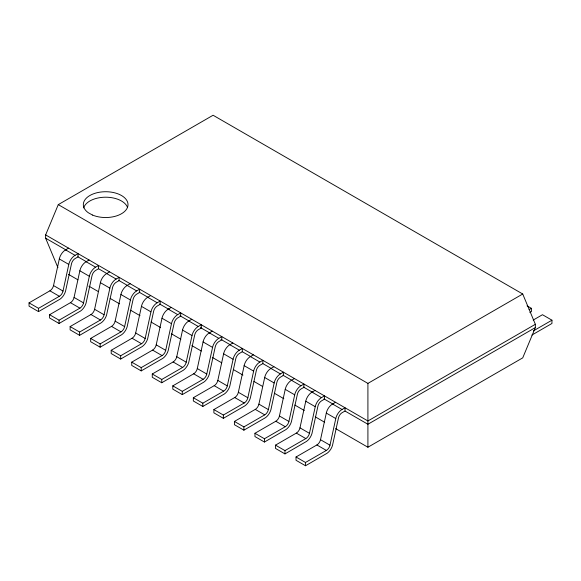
<?xml version="1.0" encoding="UTF-8"?>
<svg xmlns="http://www.w3.org/2000/svg" width="581" height="581" viewBox="0 0 581 581"><rect width="100%" height="100%" fill="white"/><g stroke="black" fill="none" stroke-linecap="round" stroke-linejoin="round"><path stroke-width="0.87" d="M29.05 302.861L38.528 308.329L59.378 296.295A5.331 3.079 -60 0 0 63.009 291.045L68.979 263.585A9.361 5.403 -60 0 1 74.404 255.734L78.021 253.606L78.021 256.889L75.109 258.574A5.331 3.079 -60 0 0 71.485 263.818L65.515 291.277A9.361 5.403 -60 0 1 60.09 299.128L38.528 311.612L29.05 306.143L29.05 302.861L49.901 290.82A5.331 3.079 -60 0 0 53.525 285.569L59.502 258.117A9.361 5.403 -60 0 1 64.919 250.266L68.543 248.138M49.588 314.713L59.066 320.189L79.917 308.148A5.331 3.079 -60 0 0 83.541 302.897L89.518 275.445A9.361 5.403 -60 0 1 94.935 267.594L98.559 265.466L98.559 268.749L95.647 270.426A5.331 3.079 -60 0 0 92.023 275.677L86.046 303.137A9.361 5.403 -60 0 1 80.628 310.98L59.066 323.472L49.588 317.996L49.588 314.713L70.439 302.679A5.331 3.079 -60 0 0 74.063 297.428L80.04 269.969A9.361 5.403 -60 0 1 85.458 262.125L89.082 259.99M70.127 326.573L79.604 332.041L100.455 320.008A5.331 3.079 -60 0 0 104.079 314.757L110.056 287.297A9.361 5.403 -60 0 1 115.474 279.454L119.098 277.319L119.098 280.601L116.185 282.286A5.331 3.079 -60 0 0 112.561 287.537L106.584 314.989A9.361 5.403 -60 0 1 101.167 322.84L79.604 335.331L70.127 329.855L70.127 326.573L90.977 314.532A5.331 3.079 -60 0 0 94.601 309.281L100.578 281.829A9.361 5.403 -60 0 1 105.996 273.978L109.62 271.85M90.658 338.433L100.143 343.901L120.993 331.86A5.331 3.079 -60 0 0 124.617 326.609L130.594 299.157A9.361 5.403 -60 0 1 136.012 291.306L139.636 289.178L139.636 292.461L136.724 294.139A5.331 3.079 -60 0 0 133.1 299.389L127.123 326.849A9.361 5.403 -60 0 1 121.705 334.692L100.143 347.184L90.658 341.715L90.658 338.433L111.516 326.391A5.331 3.079 -60 0 0 115.14 321.14L121.117 293.681A9.361 5.403 -60 0 1 126.535 285.837L130.151 283.702M111.196 350.285L120.674 355.761L141.532 343.72A5.331 3.079 -60 0 0 145.156 338.469L151.133 311.017A9.361 5.403 -60 0 1 156.55 303.166L160.167 301.038L160.167 304.321L157.262 305.998A5.331 3.079 -60 0 0 153.638 311.249L147.661 338.701A9.361 5.403 -60 0 1 142.243 346.552L120.674 359.043L111.196 353.568L111.196 350.285L132.047 338.244A5.331 3.079 -60 0 0 135.678 333L141.648 305.541A9.361 5.403 -60 0 1 147.073 297.69L150.69 295.562M131.734 362.145L141.212 367.613L162.063 355.579A5.331 3.079 -60 0 0 165.694 350.328L171.664 322.869A9.361 5.403 -60 0 1 177.082 315.018L180.706 312.89L180.706 316.173L177.793 317.858A5.331 3.079 -60 0 0 174.169 323.101L168.199 350.561A9.361 5.403 -60 0 1 162.774 358.412L141.212 370.896L131.734 365.427L131.734 362.145L152.585 350.103A5.331 3.079 -60 0 0 156.209 344.853L162.186 317.4A9.361 5.403 -60 0 1 167.604 309.55L171.228 307.422M152.273 373.997L161.75 379.473L182.601 367.432A5.331 3.079 -60 0 0 186.225 362.181L192.202 334.729A9.361 5.403 -60 0 1 197.62 326.878L201.244 324.75L201.244 328.033L198.332 329.71A5.331 3.079 -60 0 0 194.708 334.961L188.731 362.421A9.361 5.403 -60 0 1 183.313 370.264L161.75 382.756L152.273 377.287L152.273 373.997L173.123 361.963A5.331 3.079 -60 0 0 176.747 356.712L182.724 329.253A9.361 5.403 -60 0 1 188.142 321.409L191.766 319.274M172.811 385.857L182.289 391.333L203.139 379.291A5.331 3.079 -60 0 0 206.763 374.041L212.74 346.581A9.361 5.403 -60 0 1 218.158 338.738L221.782 336.602L221.782 339.885L218.87 341.57A5.331 3.079 -60 0 0 215.246 346.821L209.269 374.273A9.361 5.403 -60 0 1 203.851 382.124L182.289 394.615L172.811 389.139L172.811 385.857L193.662 373.815A5.331 3.079 -60 0 0 197.286 368.565L203.263 341.112A9.361 5.403 -60 0 1 208.681 333.262L212.305 331.134M193.342 397.716L202.82 403.185L223.678 391.144A5.331 3.079 -60 0 0 227.302 385.9L233.279 358.441A9.361 5.403 -60 0 1 238.697 350.59L242.321 348.462L242.321 351.745L239.408 353.422A5.331 3.079 -60 0 0 235.784 358.673L229.807 386.133A9.361 5.403 -60 0 1 224.389 393.983L202.82 406.468L193.342 400.999L193.342 397.716L214.2 385.675A5.331 3.079 -60 0 0 217.824 380.424L223.801 352.972A9.361 5.403 -60 0 1 229.219 345.121L232.836 342.986M213.881 409.569L223.358 415.045L244.216 403.003A5.331 3.079 -60 0 0 247.84 397.753L253.81 370.3A9.361 5.403 -60 0 1 259.235 362.45L262.852 360.322L262.852 363.604L259.947 365.282A5.331 3.079 -60 0 0 256.323 370.533L250.346 397.985A9.361 5.403 -60 0 1 244.928 405.836L223.358 418.327L213.881 412.851L213.881 409.569L234.731 397.535A5.331 3.079 -60 0 0 238.363 392.284L244.332 364.824A9.361 5.403 -60 0 1 249.757 356.974L253.374 354.846M234.419 421.428L243.897 426.897L264.747 414.863A5.331 3.079 -60 0 0 268.371 409.612L274.348 382.153A9.361 5.403 -60 0 1 279.766 374.309L283.39 372.174L283.39 375.457L280.478 377.142A5.331 3.079 -60 0 0 276.854 382.392L270.884 409.845A9.361 5.403 -60 0 1 265.459 417.695L243.897 430.18L234.419 424.711L234.419 421.428L255.27 409.387A5.331 3.079 -60 0 0 258.894 404.136L264.871 376.684A9.361 5.403 -60 0 1 270.288 368.833L273.912 366.705M254.957 433.281L264.435 438.757L285.286 426.715A5.331 3.079 -60 0 0 288.91 421.465L294.887 394.012A9.361 5.403 -60 0 1 300.304 386.162L303.928 384.034L303.928 387.316L301.016 388.994A5.331 3.079 -60 0 0 297.392 394.245L291.415 421.704A9.361 5.403 -60 0 1 285.997 429.548L264.435 442.039L254.957 436.571L254.957 433.281L275.808 421.247A5.331 3.079 -60 0 0 279.432 415.996L285.409 388.536A9.361 5.403 -60 0 1 290.827 380.693L294.451 378.558M275.496 445.14L284.973 450.616L305.824 438.575A5.331 3.079 -60 0 0 309.448 433.324L315.425 405.865A9.361 5.403 -60 0 1 320.843 398.021L324.467 395.886L324.467 399.176L321.554 400.854A5.331 3.079 -60 0 0 317.93 406.104L311.953 433.557A9.361 5.403 -60 0 1 306.536 441.407L284.973 453.899L275.496 448.423L275.496 445.14L296.346 433.099A5.331 3.079 -60 0 0 299.97 427.848L305.947 400.396A9.361 5.403 -60 0 1 311.365 392.545L314.989 390.417M296.027 457L305.504 462.469L326.362 450.428A5.331 3.079 -60 0 0 329.986 445.184L335.963 417.724A9.361 5.403 -60 0 1 341.381 409.874L345.005 407.746L345.005 411.028L342.093 412.706A5.331 3.079 -60 0 0 338.469 417.957L332.492 445.416A9.361 5.403 -60 0 1 327.074 453.267L305.504 465.751L296.027 460.283L296.027 457L316.885 444.959A5.331 3.079 -60 0 0 320.509 439.708L326.486 412.256A9.361 5.403 -60 0 1 331.904 404.405L335.52 402.277M57.933 267.652L45.638 238.195L45.638 234.913L58.274 204.628L213.089 115.249L522.726 294.008L535.362 324.292L535.362 327.575L522.726 357.86L367.911 447.239L335.687 428.64M58.274 204.628L367.911 383.395L522.726 294.008M529.095 309.666L531.412 308.329L531.412 311.612L529.872 312.505M533.205 320.066L542.472 314.713L551.95 320.189L551.95 323.472L531.869 335.063M535.362 324.292L367.911 420.971L45.638 234.913M535.362 327.575L367.911 424.253L345.114 411.094M533.416 330.887L551.95 320.189M527.04 305.802L531.412 308.329M45.638 238.195L66.074 249.99M77.861 256.802L86.511 261.791M98.298 268.596L106.948 273.593M118.735 280.398L127.384 285.387M139.171 292.199L148.605 297.639M159.608 303.994L169.042 309.441M180.045 315.795L189.479 321.242M200.481 327.597L209.915 333.036M220.918 339.391L230.352 344.838M242.146 351.643L250.789 356.64M262.583 363.445L271.225 368.434M283.02 375.246L291.662 380.235M303.456 387.04L312.883 392.487M323.893 398.842L333.32 404.289M65.559 249.859L75.036 255.335M86.097 261.719L95.574 267.187M106.628 273.571L116.113 279.047M127.166 285.431L136.644 290.899M147.705 297.283L157.182 302.759M168.243 309.143L177.721 314.619M188.781 321.002L198.259 326.471M209.313 332.855L218.79 338.331M229.851 344.715L239.328 350.183M250.389 356.574L259.867 362.043M270.928 368.427L280.405 373.903M291.466 380.286L300.943 385.755M311.997 392.139L321.475 397.615M332.535 403.998L342.013 409.467M59.298 258.93L68.776 264.399M79.829 270.782L89.314 276.258M100.368 282.642L109.845 288.111M120.906 294.502L130.384 299.97M141.444 306.354L150.922 311.83M161.983 318.214L171.46 323.682M182.514 330.066L191.999 335.542M203.052 341.926L212.53 347.394M223.591 353.785L233.068 359.254M244.129 365.638L253.606 371.114M264.667 377.497L274.145 382.966M285.198 389.35L294.683 394.826M305.737 401.21L315.214 406.685M326.275 413.069L335.753 418.538M68.493 274.37L77.919 279.817M88.922 286.172L98.356 291.611M110.143 298.416L119.57 303.863M130.572 310.218L140.006 315.657M151.009 322.012L160.436 327.459M171.439 333.806L180.873 339.253M191.875 345.608L201.302 351.047M212.305 357.402L221.739 362.849M233.526 369.654L242.952 375.101M253.955 381.448L262.605 386.438M274.392 393.25L283.818 398.689M294.821 405.044L304.255 410.491M315.258 416.838L324.685 422.285M53.525 285.569L63.009 291.045M74.063 297.428L83.541 302.897M94.601 309.281L104.079 314.757M115.14 321.14L124.617 326.609M135.678 333L145.156 338.469M156.209 344.853L165.694 350.328M176.747 356.712L186.225 362.181M197.286 368.565L206.763 374.041M217.824 380.424L227.302 385.9M238.363 392.284L247.84 397.753M258.894 404.136L268.371 409.612M279.432 415.996L288.91 421.465M299.97 427.848L309.448 433.324M320.509 439.708L329.986 445.184M49.901 290.82L59.378 296.295M70.439 302.679L79.917 308.148M90.977 314.532L100.455 320.008M111.516 326.391L120.993 331.86M132.047 338.244L141.532 343.72M152.585 350.103L162.063 355.579M173.123 361.963L182.601 367.432M193.662 373.815L203.139 379.291M214.2 385.675L223.678 391.144M234.731 397.535L244.216 403.003M255.27 409.387L264.747 414.863M275.808 421.247L285.286 426.715M296.346 433.099L305.824 438.575M316.885 444.959L326.362 450.428M367.911 383.395L367.911 447.239M305.504 462.469L305.504 465.751M284.973 450.616L284.973 453.899M264.435 438.757L264.435 442.039M243.897 426.897L243.897 430.18M223.358 415.045L223.358 418.327M202.82 403.185L202.82 406.468M182.289 391.333L182.289 394.615M161.75 379.473L161.75 382.756M141.212 367.613L141.212 370.896M120.674 355.761L120.674 359.043M100.143 343.901L100.143 347.184M79.604 332.041L79.604 335.331M59.066 320.189L59.066 323.472M38.528 308.329L38.528 311.612M83.664 207.882A22.339 12.898 0 0 1 105.154 197.206A22.339 12.898 0 0 1 127.479 207.301M92.481 215.043L88.261 212.711A22.339 12.898 0 0 1 100.331 192.1A22.339 12.898 0 0 1 127.588 207.126A22.339 12.898 0 0 1 92.481 215.043"/></g></svg>
